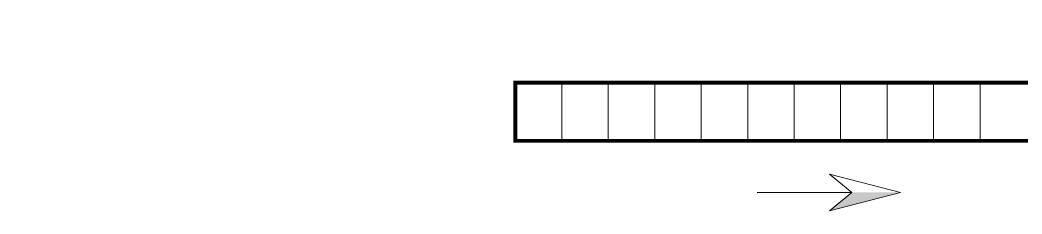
# Model space of a CAD drawing. Header units: millimetres. Extents: x -294625 to 2136527, y -251383 to 128331.
# Drawn here: x 1400236 to 1405411, y -36052 to -35050 of the extents above; entities that cross this region are included whole.
import ezdxf

# ---------------------------------------------------------------- set-up
doc = ezdxf.new("R2010")
doc.units = ezdxf.units.MM
doc.linetypes.add('CONTINOUS', pattern=[0])
doc.linetypes.add('DIVIDEX22', pattern=[1.25, 0.625, -0.25, 0, -0.125, 0, -0.25])
for name, color, linetype, lineweight in [('00-N-GHI CHU', 7, 'Continuous', 9), ('N1.6-NM', 3, 'DIVIDEX22', 30), ('N3-NOTE', 11, 'Continuous', 13), ('N4-OTHER1', 143, 'CONTINOUS', 15)]:
    doc.layers.add(name, color=color, linetype=linetype, lineweight=lineweight)
doc.styles.add('P-VNTIMEH', font='vntimeh.shx', dxfattribs={"width": 0.75, "height": 300})
doc.dimstyles.new('N-NOTE', dxfattribs={"dimtxt": 200, "dimasz": 30, "dimexe": 50, "dimexo": 50, "dimgap": 100, "dimtad": 1, "dimdec": 0, "dimdsep": 46, "dimtxsty": 'P-VNTIMEH', "dimblk": 'OPEN30', "dimcen": 0, "dimse1": 1, "dimse2": 1, "dimclrd": 256, "dimclre": 7, "dimclrt": 256, "dimadec": 0, "dimazin": 0, "dimtfac": 1, "dimtdec": 0, "dimtix": 1, "dimtmove": 2, "dimatfit": 3, "dimldrblk": 'OPEN30', "dimfxl": 1, "dimtolj": 1, "dimtzin": 0, "dimarcsym": 0})

# ---------------------------------------------------------------- blocks, each defined once
blk = doc.blocks.new('_Open30')
at = {"color": 0, "linetype": 'ByBlock', "lineweight": -2}
for p, q in [((-1, 0.268), (0, 0)), ((0, 0), (-1, -0.268)), ((0, 0), (-1, 0))]:
    blk.add_line(p, q, dxfattribs=at)
blk = doc.blocks.new('*U105')
at = {"layer": 'N4-OTHER1'}
blk.add_line((0, 150), (0, -150), dxfattribs=at)
blk = doc.blocks.new('*U106')
at = {"layer": 'N4-OTHER1', "color": 0, "linetype": 'ByBlock', "lineweight": -2, "transparency": 16777216}
for p in [(0, 0), (240, 0), (480, 0), (720, 0), (960, 0), (1200, 0), (1440, 0), (1680, 0), (1920, 0), (2160, 0), (2400, 0)]:
    blk.add_blockref('*U105', p, dxfattribs=at)
blk = doc.blocks.new('A$C2639329B')
at = {"layer": '00-N-GHI CHU', "color": 232}
for p, q in [((1288, 0), (146, 294)), ((146, 294), (504, 0)), ((504, 0), (-1020, 0)), ((1288, 0), (146, -294)), ((146, -294), (504, 0))]:
    blk.add_line(p, q, dxfattribs=at)
blk.add_solid([(504, 0), (1288, 0), (146, 294)], dxfattribs=at)

msp = doc.modelspace()

# ---------------------------------------------------------------- linework, layer by layer
at = {"layer": 'N1.6-NM', "linetype": 'CONTINOUS', "const_width": 20}
msp.add_lwpolyline([(1402794.5, -35674.1), (1410394.5, -35674.1), (1410394.5, -35374.1), (1402794.5, -35374.1)], close=True, dxfattribs=at)

# ---------------------------------------------------------------- block references
at = {"layer": '00-N-GHI CHU', "xscale": -0.3206805194877232, "yscale": 0.3206805194877232, "zscale": 0.3206805194877232, "rotation": 180}
msp.add_blockref('A$C2639329B', (1404370, -35940.7), dxfattribs=at)
at = {"layer": 'N4-OTHER1'}
msp.add_blockref('*U106', (1402794.5, -35524.1), dxfattribs=at)

# ---------------------------------------------------------------- leaders
at = {"layer": 'N3-NOTE'}
msp.add_leader([(1399301.7, -35050.5), (1401349.6, -38956), (1432872.6, -38956)], dimstyle='N-NOTE', override={"dimasz": 300, "dimgap": 100, "dimtad": 0}, dxfattribs=at)

doc.saveas('drawing.dxf')
